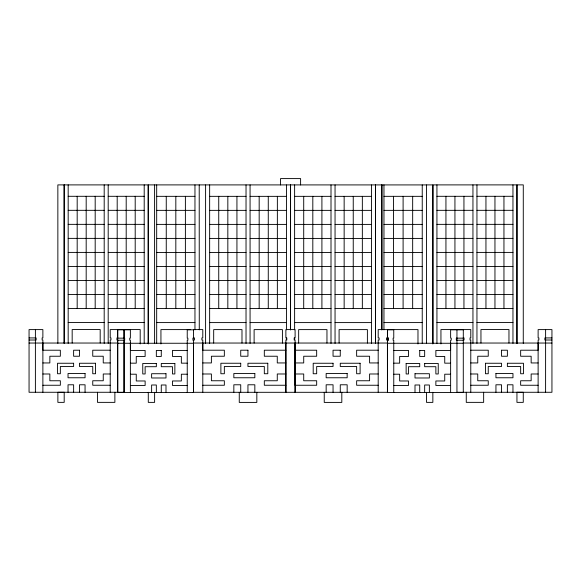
<?xml version="1.0" encoding="UTF-8"?>
<svg xmlns="http://www.w3.org/2000/svg" width="581" height="581" viewBox="0 0 581 581"><rect width="100%" height="100%" fill="white"/><g stroke="black" fill="none" stroke-linecap="round" stroke-linejoin="round"><path stroke-width="0.87" d="M68.173 343.371L68.18 184.881M72.175 343.037L72.175 329.558L100.186 329.565L100.186 343.037M77.179 308.518L77.186 196.298M86.184 308.518L86.184 196.298M95.182 308.526L95.19 196.298M97.492 392.269L97.492 402.364L114.878 402.364L114.878 392.277M104.188 343.378L104.195 184.889M108.189 343.378L108.197 184.889M117.188 308.526L117.195 196.305M126.193 308.526L126.2 196.305M135.199 308.526L135.199 196.305M140.195 343.945L140.195 329.572L110.216 329.594L110.216 337.924L110.964 337.924L110.964 340.001L110.216 340.001L110.223 392.262M144.197 343.386L144.204 184.889M148.199 343.378L148.206 184.896L426.49 184.925M156.681 343.407L156.688 184.918M160.937 343.974L160.937 329.601L190.706 329.601M166.253 308.555L166.26 196.334M175.825 308.562L175.825 196.334M185.39 308.562L185.397 196.334M194.962 329.834L194.969 184.925M199.276 329.834L199.218 184.925M205.594 343.407L205.601 184.925M209.639 343.415L209.647 184.925M213.677 343.08L213.685 329.609L241.986 329.609L241.986 343.08M218.739 308.562L218.739 196.342M227.832 308.562L227.839 196.342M236.932 308.569L236.939 196.342M239.263 392.313L239.263 402.408L256.831 402.408L256.831 392.32M246.024 343.422L246.032 184.932M250.07 343.422L250.077 184.932M254.115 343.088L254.115 329.609L282.417 329.616L282.417 343.088M259.17 308.569L259.177 196.349M268.269 308.569L268.269 196.349M277.362 308.569L277.369 196.349M280.536 184.94L280.536 178.592L300.609 178.592L300.602 184.94M286.462 339.805L286.462 337.997M286.462 329.848L286.469 184.94M290.5 329.834L290.507 184.94M290.573 329.826L290.58 184.925M294.618 339.798L294.618 337.982M294.618 329.834L294.625 184.925M298.656 343.08L298.656 329.609L326.958 329.609L326.958 343.08M303.71 308.562L303.718 196.342M312.81 308.562L312.818 196.342M321.91 308.569L321.91 196.342M324.242 392.313L324.242 402.408L341.81 402.408L341.81 392.32M331.003 343.422L331.01 184.932M335.048 343.422L335.055 184.932M339.093 343.088L339.093 329.609L367.395 329.616L367.395 343.088M344.148 308.569L344.148 196.349M353.241 308.569L353.248 196.349M362.341 308.569L362.348 196.349M371.433 343.429L371.441 184.94M375.479 343.422L375.486 184.94M375.529 343.4L375.544 184.918M383.954 329.826L383.968 184.918M388.21 340.379L388.21 337.684M393.526 308.555L393.533 196.334M393.758 392.48L393.765 340.219L393.134 340.219L393.134 338.135L393.765 338.135L393.765 329.812L387.447 329.812L387.447 338.135L388.079 338.135L388.079 340.219L387.447 340.219L387.44 392.48L463.282 392.495L463.304 329.594M403.098 308.562L403.105 196.334M412.663 308.562L412.67 196.334M415.001 392.487L415.001 385L419.722 385L419.722 392.487M417.979 343.974L417.979 329.601L388.21 329.601M422.234 343.415L422.242 184.925M424.66 392.487L424.66 385L429.381 385L429.374 392.487M426.534 392.284L426.527 402.379L432.852 402.379L432.852 392.284M426.483 343.407L426.548 184.903L432.874 184.903L432.86 343.959M450.624 392.487L450.624 343.262M456.942 392.487L456.957 329.812M470.777 392.262L470.784 340.001L470.036 340.001L470.036 337.917L470.784 337.917L470.784 329.594L440.943 329.572L440.943 343.945M495.942 392.269L495.942 384.782L501.526 384.782L501.526 392.269M507.373 392.269L507.373 384.789L512.965 384.789L512.958 392.269M516.952 343.371L516.967 184.889L432.932 184.896L432.939 343.378M523.27 343.386L523.285 184.881L516.967 184.881L516.967 343.364M538.122 392.269L538.122 343.044M545.595 392.269L545.61 329.601M42.878 343.044L42.878 392.269M130.376 343.262L130.376 392.487M202.791 343.037L202.798 392.269M68.18 196.298L104.195 196.298M108.197 196.305L144.204 196.305M156.688 196.334L194.969 196.342M209.647 196.342L246.032 196.349M250.077 196.349L286.469 196.349M294.618 196.342L331.01 196.349M335.055 196.349L371.441 196.349M383.961 196.334L422.242 196.342M436.934 196.305L472.949 196.305M476.95 196.298L512.958 196.298M68.18 210.322L104.195 210.329M108.189 210.329L144.204 210.337M156.688 210.358L194.969 210.366M209.647 210.366L246.032 210.373M250.077 210.373L286.462 210.38M294.618 210.366L331.01 210.373M335.055 210.373L371.441 210.38M383.961 210.358L422.242 210.366M436.934 210.337L472.949 210.329M476.95 210.329L512.958 210.322M68.18 224.353L104.188 224.36M108.189 224.36L144.204 224.36M156.688 224.389L194.962 224.397M209.639 224.397L246.032 224.404M250.077 224.404L286.462 224.404M294.618 224.397L331.01 224.404M335.055 224.404L371.441 224.404M383.961 224.389L422.242 224.397M436.934 224.36L472.949 224.36M476.95 224.36L512.958 224.353M68.18 238.377L104.188 238.384M108.189 238.384L144.204 238.392M156.688 238.413L194.962 238.421M209.639 238.421L246.032 238.428M250.077 238.428L286.462 238.435M294.618 238.421L331.01 238.428M335.055 238.428L371.441 238.435M383.961 238.413L422.234 238.421M436.941 238.392L472.949 238.384M476.95 238.384L512.958 238.377M68.18 252.408L104.188 252.415M108.189 252.415L144.204 252.415M156.688 252.445L194.962 252.452M209.639 252.452L246.032 252.459M250.077 252.459L286.462 252.466M294.618 252.452L331.01 252.459M335.048 252.459L371.441 252.466M383.961 252.445L422.234 252.452M436.941 252.415L472.949 252.415M476.95 252.415L512.958 252.408M68.18 266.432L104.188 266.439M108.189 266.439L144.204 266.447M156.688 266.476L194.962 266.476M209.639 266.483L246.032 266.483M250.077 266.483L286.462 266.49M294.618 266.483L331.01 266.483M335.048 266.483L371.441 266.49M383.961 266.476L422.234 266.476M436.941 266.447L472.949 266.439M476.95 266.439L512.965 266.432M68.18 280.463L104.188 280.47M108.189 280.47L144.197 280.47M383.961 280.5L422.234 280.507M436.941 280.47L472.949 280.47M476.95 280.47L512.965 280.463M156.688 280.5L194.962 280.507M209.639 280.507L246.032 280.514M250.07 280.514L286.462 280.521M294.618 280.507L331.01 280.514M335.048 280.514L371.441 280.521M68.18 294.494L104.188 294.494M108.189 294.494L144.197 294.502M294.618 294.538L331.003 294.538M335.048 294.538L371.441 294.545M383.961 294.531L422.234 294.531M436.941 294.502L472.949 294.494M476.95 294.494L512.965 294.494M156.688 294.531L194.962 294.531M209.639 294.538L246.032 294.538M250.07 294.538L286.462 294.545M68.173 308.518L104.188 308.526M108.189 308.526L144.197 308.533M156.688 308.555L194.962 308.562M209.639 308.562L246.032 308.569M250.07 308.569L286.462 308.576M294.618 308.562L331.003 308.569M335.048 308.569L371.441 308.576M383.961 308.555L422.234 308.562M436.941 308.533L472.949 308.526M476.95 308.526L512.965 308.518M68.173 322.549L104.188 322.549M108.189 322.549L144.197 322.557M156.681 322.586L194.962 322.586M209.639 322.593L246.024 322.593M250.07 322.593L286.462 322.6M294.618 322.593L331.003 322.593M335.048 322.593L371.441 322.6M383.961 322.586L422.234 322.586M436.941 322.557L472.956 322.549M476.95 322.549L512.965 322.549M193.553 329.812L187.235 329.812L187.235 338.142L187.866 338.142L187.866 340.219L187.235 340.219L187.242 392.48M463.304 329.819L450.631 329.819L450.624 338.142L451.255 338.142L451.255 340.226L450.624 340.226L450.624 350.43L435.873 350.43L435.873 356.458L444.741 356.458L444.734 363.169L450.624 363.169M29.057 337.924L36.138 337.931L36.138 340.008L29.057 340.008M193.56 337.924L194.482 337.924L194.482 340.001L193.56 340.001L193.56 392.48L117.718 392.495L117.696 329.812L130.369 329.819L130.376 338.142L129.745 338.142L129.745 340.226L130.376 340.226L130.376 350.43L145.127 350.43L145.127 356.458L136.259 356.458L136.266 363.169L130.376 363.169M463.304 337.917L464.052 337.917L464.052 340.001L463.304 340.001M551.943 337.924L544.862 337.931L544.862 340.008L551.943 340.008M117.703 338.149L124.043 338.149M456.957 338.149L463.297 338.149M456.942 338.142L456.31 338.142L456.31 340.226L463.297 340.234M117.703 340.234L124.69 340.226L124.69 338.142L124.058 338.142L124.051 329.819M193.553 340.219L192.921 340.219L192.921 338.135L193.553 338.135L193.56 329.594L202.791 329.594L202.791 337.924L201.868 337.924L201.868 340.001L202.791 340.001L202.791 350.205L224.346 350.205L224.346 356.233L211.397 356.233L211.397 362.943L202.791 362.943M29.05 343.044L117.696 343.037M463.304 343.037L551.95 343.044M117.711 343.262L193.553 343.255M387.447 343.255L463.289 343.262M110.216 350.205L92.742 350.212L92.749 356.24L103.244 356.233L103.244 362.943L110.216 362.943M285.874 350.205L264.319 350.205L264.319 356.233L277.275 356.233L277.275 362.943L285.874 362.943M295.112 350.212L316.667 350.212L316.667 356.24L303.718 356.24L303.718 362.951L295.112 362.951M378.195 350.205L356.64 350.205L356.64 356.233L369.596 356.233L369.596 362.943L378.195 362.943M470.784 350.205L488.258 350.212L488.251 356.24L477.756 356.233L477.756 362.943L470.784 362.943M187.235 350.423L172.484 350.43L172.484 356.451L181.352 356.451L181.352 363.161L187.242 363.161M393.765 350.423L408.516 350.43L408.516 356.451L399.648 356.451L399.648 363.161L393.758 363.161M42.878 362.951L49.85 362.951L49.85 356.24L60.351 356.24L60.344 350.212L42.878 350.212L42.878 340.008L42.13 340.008L42.122 337.924L42.878 337.931L42.871 329.601L29.057 329.601L29.057 392.269L124.065 392.277M538.122 362.951L531.15 362.951L531.15 356.24L520.649 356.24L520.656 350.212L538.122 350.212L538.122 340.008L538.87 340.008L538.877 337.924L538.122 337.931L538.129 329.601L551.943 329.601L551.943 392.277L456.935 392.277M42.878 373.997L49.85 373.99L49.85 380.766L60.351 380.758L60.351 385.254L42.878 385.254M110.223 373.99L103.251 373.99L103.251 380.758L92.749 380.758L92.749 385.247L110.223 385.247M202.798 373.99L211.397 373.99L211.397 380.758L224.353 380.758L224.353 385.247L202.798 385.247M285.874 373.982L277.275 373.982L277.275 380.751L264.319 380.751L264.319 385.247L285.881 385.247M295.119 373.99L303.718 373.99L303.718 380.758L316.674 380.758L316.674 385.254L295.119 385.254M378.195 373.982L369.596 373.99L369.596 380.758L356.647 380.758L356.647 385.247L378.202 385.247M470.777 373.99L477.749 373.99L477.749 380.758L488.251 380.758L488.251 385.247L470.777 385.247M538.122 373.997L531.15 373.99L531.15 380.766L520.649 380.758L520.649 385.254L538.122 385.254M130.376 374.208L136.266 374.208L136.266 380.976L145.134 380.976L145.134 385.472L130.376 385.472M187.242 374.208L181.352 374.208L181.352 380.976L172.484 380.976L172.484 385.464L187.242 385.464M393.758 374.208L399.648 374.208L399.648 380.976L408.516 380.976L408.516 385.464L393.758 385.464M450.624 374.208L444.734 374.208L444.734 380.976L435.866 380.976L435.866 385.472L450.624 385.472M193.175 392.306L387.512 392.306M295.119 385.021L295.112 343.044L295.112 392.255L295.104 339.994L294.182 339.994L294.182 337.917L295.112 337.924L295.097 329.587L285.867 329.587L285.881 337.924L286.803 337.924L286.803 340.008L285.874 339.994L285.888 392.269L285.881 343.051M193.567 392.277L193.56 343.044L387.425 343.037L387.433 392.262L387.425 340.001L386.503 340.001L386.503 337.917L387.425 337.917L387.425 329.594L378.195 329.594L378.195 337.917L379.117 337.917L379.117 340.001L378.195 340.001L378.202 392.262M124.043 329.812L124.058 392.495L124.058 340.226M512.958 184.881L512.965 343.371M508.963 343.037L508.963 329.558L480.952 329.565L480.959 343.037M503.952 196.298L503.959 308.518M494.954 196.298L494.961 308.518M485.948 196.298L485.956 308.526M483.646 392.269L483.646 402.364L466.267 402.364L466.267 392.277M476.95 184.889L476.957 343.378M472.949 184.889L472.956 343.378M463.943 196.305L463.95 308.526M454.938 196.305L454.945 308.526M445.939 196.305L445.947 308.526M436.934 184.889L436.941 343.386M347.162 392.269L347.162 384.782L340.27 384.782L340.27 392.269M333.051 392.269L333.051 384.782L326.159 384.782L326.159 392.269M254.841 392.262L254.834 384.782L247.942 384.782L247.949 392.262M240.73 392.262L240.73 384.782L233.838 384.782L233.838 392.262M165.999 392.487L165.999 385L161.278 385L161.278 392.487M156.34 392.487L156.34 385L151.619 385L151.626 392.487M154.597 184.918L154.604 343.386M154.611 392.284L154.611 402.379L148.286 402.379L148.286 392.284M148.286 343.959L148.264 184.896L57.853 184.896L57.868 343.386M117.696 329.594L117.696 337.917L116.948 337.917L116.948 340.001L117.696 340.001L117.718 392.277M85.058 392.269L85.058 384.782L79.474 384.782L79.474 392.269M73.627 392.269L73.627 384.789L68.035 384.789L68.042 392.269M35.397 329.601L35.397 392.269M64.179 184.881L64.171 343.364L64.171 184.889M381.87 184.918L381.855 329.826L381.87 184.918M406.141 363.474L406.141 373.961L408.516 373.961L408.516 366.705L419.722 366.705L419.722 363.474L406.141 363.474M415.008 373.721L415.001 377.984L429.381 377.984L429.381 373.721L415.008 373.721M419.722 350.43L419.722 356.458L424.66 356.458L424.66 350.43L419.722 350.43M424.66 363.474L424.66 366.705L435.873 366.705L435.866 373.961L438.241 373.961L438.248 363.474L424.66 363.474M485.44 363.256L485.44 373.743L488.251 373.743L488.251 366.488L501.526 366.488L501.526 363.256L485.44 363.256M495.942 373.503L495.942 377.766L512.965 377.766L512.965 373.503L495.942 373.503M501.526 350.212L501.526 356.24L507.38 356.24L507.38 350.212L501.526 350.212M507.38 363.256L507.373 366.488L520.649 366.488L520.649 373.743L523.459 373.743L523.466 363.256L507.38 363.256M516.945 392.269L516.945 402.364L523.27 402.364L523.27 392.269L516.945 392.269M79.474 350.212L73.62 350.212L73.62 356.24L79.474 356.24L79.474 350.212M247.942 350.205L240.723 350.205L240.723 356.233L247.942 356.233L247.942 350.205M340.263 350.212L333.044 350.212L333.044 356.24L340.263 356.233L340.263 350.212M161.278 350.43L156.34 350.43L156.34 356.458L161.278 356.458L161.278 350.43M73.62 363.256L57.534 363.256L57.541 373.743L60.351 373.743L60.351 366.488L73.627 366.488L73.62 363.256M95.56 363.256L79.474 363.256L79.474 366.488L92.749 366.488L92.749 373.743L95.56 373.743L95.56 363.256M240.723 363.248L220.882 363.248L220.882 373.743L224.353 373.736L224.346 366.48L240.723 366.48L240.723 363.248M267.79 363.248L247.942 363.248L247.942 366.48L264.319 366.48L264.319 373.736L267.79 373.736L267.79 363.248M333.051 363.256L313.203 363.256L313.203 373.743L316.674 373.743L316.674 366.488L333.051 366.488L333.051 363.256M360.111 363.248L340.263 363.256L340.263 366.488L356.64 366.48L356.64 373.743L360.111 373.743L360.111 363.248M156.34 363.474L142.752 363.474L142.759 373.961L145.134 373.961L145.127 366.705L156.34 366.705L156.34 363.474M174.859 363.474L161.278 363.474L161.278 366.705L172.484 366.705L172.484 373.961L174.859 373.961L174.859 363.474M85.058 373.503L68.035 373.503L68.035 377.766L85.058 377.766L85.058 373.503M254.834 373.496L233.838 373.496L233.838 377.766L254.834 377.759L254.834 373.496M347.155 373.503L326.159 373.503L326.159 377.766L347.162 377.766L347.155 373.503M165.992 373.721L151.619 373.721L151.619 377.984L165.999 377.984L165.992 373.721M64.193 392.269L57.875 392.277L57.875 402.364L64.193 402.364L64.193 392.269"/></g></svg>
